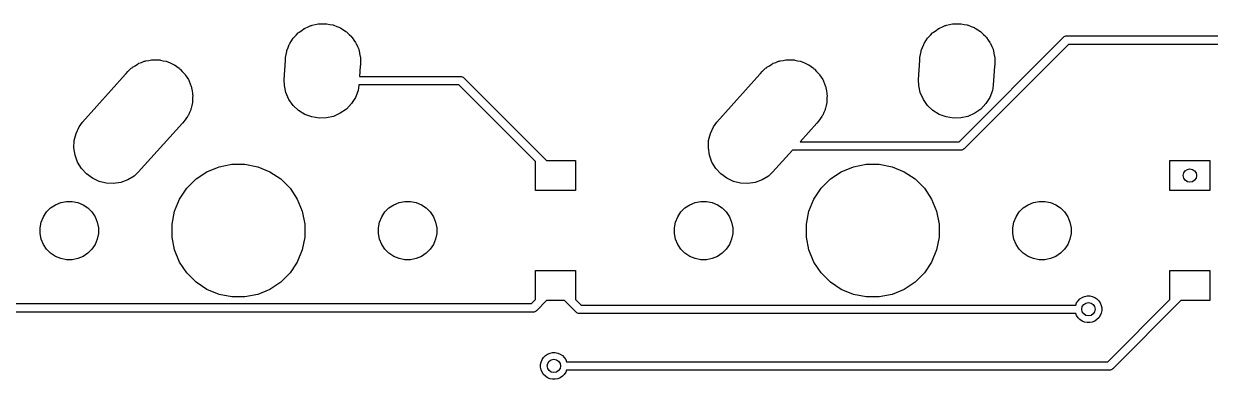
# Model space of a CAD drawing. Extents: x -26.1 to -7.5, y -7.6 to -2.3.
# Drawn here: x -25.349 to -23.946, y -5.146 to -4.726 of the extents above; entities that cross this region are included whole.
import ezdxf

# ---------------------------------------------------------------- set-up
doc = ezdxf.new("R2010")
doc.units = 0
doc.header["$MEASUREMENT"] = 0
doc.layers.add('BLACK', color=7, linetype='CONTINUOUS')

msp = doc.modelspace()

# ---------------------------------------------------------------- linework, layer by layer
at = {"layer": 'BLACK', "linetype": 'CONTINUOUS'}
for p, q in [((-25.0092, -4.72781), (-25.0085, -4.72766)), ((-25.0085, -4.72766), (-25.0079, -4.72741)), ((-25.0079, -4.72741), (-25.0043, -4.72669)), ((-25.0043, -4.72669), (-25.0007, -4.72586)), ((-25.0007, -4.72586), (-25, -4.72584)), ((-25, -4.72584), (-24.9994, -4.72571)), ((-24.9994, -4.72571), (-24.9956, -4.72571)), ((-24.9956, -4.72571), (-24.9919, -4.7256)), ((-24.9919, -4.7256), (-24.9913, -4.72571)), ((-24.9913, -4.72571), (-24.9906, -4.72571)), ((-24.9906, -4.72571), (-24.987, -4.72643)), ((-24.987, -4.72643), (-24.9833, -4.72705)), ((-24.9833, -4.72705), (-24.9827, -4.72728)), ((-24.9827, -4.72728), (-24.9821, -4.72741)), ((-24.9821, -4.72741), (-24.9786, -4.72883)), ((-24.2592, -4.72781), (-24.2585, -4.72766)), ((-24.2585, -4.72766), (-24.2579, -4.72741)), ((-24.2579, -4.72741), (-24.2543, -4.72669)), ((-24.2543, -4.72669), (-24.2507, -4.72586)), ((-24.2507, -4.72586), (-24.25, -4.72584)), ((-24.25, -4.72584), (-24.2494, -4.72571)), ((-24.2494, -4.72571), (-24.2456, -4.72571)), ((-24.2456, -4.72571), (-24.2419, -4.7256)), ((-24.2419, -4.7256), (-24.2413, -4.72571)), ((-24.2413, -4.72571), (-24.2406, -4.72571)), ((-24.2406, -4.72571), (-24.237, -4.72643)), ((-24.237, -4.72643), (-24.2333, -4.72705)), ((-24.2333, -4.72705), (-24.2327, -4.72728)), ((-24.2327, -4.72728), (-24.2321, -4.72741)), ((-24.2321, -4.72741), (-24.2286, -4.72883)), ((-25.0294, -4.74177), (-25.0268, -4.73914)), ((-25.0268, -4.73914), (-25.0242, -4.73644)), ((-25.0242, -4.73644), (-25.0237, -4.73606)), ((-25.0237, -4.73606), (-25.0232, -4.7356)), ((-25.0232, -4.7356), (-25.0201, -4.73353)), ((-25.0201, -4.73353), (-25.0171, -4.73138)), ((-25.0171, -4.73138), (-25.0165, -4.73111)), ((-25.0165, -4.73111), (-25.016, -4.73075)), ((-25.016, -4.73075), (-25.0125, -4.72933)), ((-25.0125, -4.72933), (-25.0092, -4.72781)), ((-24.9786, -4.72883), (-24.9752, -4.73015)), ((-24.9752, -4.73015), (-24.9746, -4.7305)), ((-24.9746, -4.7305), (-24.974, -4.73075)), ((-24.974, -4.73075), (-24.9709, -4.73281)), ((-24.9709, -4.73281), (-24.9678, -4.73478)), ((-24.9678, -4.73478), (-24.9673, -4.73523)), ((-24.9673, -4.73523), (-24.9668, -4.7356)), ((-24.9668, -4.7356), (-24.9641, -4.73822)), ((-24.9641, -4.73822), (-24.9614, -4.74077)), ((-24.9614, -4.74077), (-24.9611, -4.7413)), ((-24.9611, -4.7413), (-24.9606, -4.74177)), ((-24.2794, -4.74177), (-24.2768, -4.73914)), ((-24.2768, -4.73914), (-24.2742, -4.73644)), ((-24.2742, -4.73644), (-24.2737, -4.73606)), ((-24.2737, -4.73606), (-24.2732, -4.7356)), ((-24.2732, -4.7356), (-24.2701, -4.73353)), ((-24.2701, -4.73353), (-24.2671, -4.73138)), ((-24.2671, -4.73138), (-24.2665, -4.73111)), ((-24.2665, -4.73111), (-24.266, -4.73075)), ((-24.266, -4.73075), (-24.2625, -4.72933)), ((-24.2625, -4.72933), (-24.2592, -4.72781)), ((-24.2429, -4.865), (-24.1195, -4.74164)), ((-24.2286, -4.72883), (-24.2252, -4.73015)), ((-24.2252, -4.73015), (-24.2246, -4.7305)), ((-24.2246, -4.7305), (-24.224, -4.73075)), ((-24.224, -4.73075), (-24.2209, -4.73281)), ((-24.2209, -4.73281), (-24.2178, -4.73478)), ((-24.2178, -4.73478), (-24.2173, -4.73523)), ((-24.2173, -4.73523), (-24.2168, -4.7356)), ((-24.2168, -4.7356), (-24.2141, -4.73822)), ((-24.2141, -4.73822), (-24.2114, -4.74077)), ((-24.2114, -4.74077), (-24.2111, -4.7413)), ((-24.2111, -4.7413), (-24.2106, -4.74177)), ((-24.1195, -4.74164), (-24.1193, -4.74145)), ((-24.1193, -4.74145), (-24.1186, -4.74082)), ((-24.1186, -4.74082), (-24.1177, -4.74036)), ((-24.1177, -4.74036), (-24.1168, -4.74007)), ((-24.1168, -4.74007), (-24.1158, -4.73998)), ((-24.1158, -4.73998), (-24.1155, -4.74)), ((-24.1155, -4.74), (-23.7669, -4.74)), ((-25.0376, -4.75708), (-25.0362, -4.75365)), ((-25.0362, -4.75365), (-25.0348, -4.75018)), ((-25.0348, -4.75018), (-25.0345, -4.74963)), ((-25.0345, -4.74963), (-25.0343, -4.74902)), ((-25.0343, -4.74902), (-25.0322, -4.74593)), ((-25.0322, -4.74593), (-25.0302, -4.74279)), ((-25.0302, -4.74279), (-25.0298, -4.74231)), ((-25.0298, -4.74231), (-25.0294, -4.74177)), ((-24.9606, -4.74177), (-24.9585, -4.74485)), ((-24.9585, -4.74485), (-24.9564, -4.74788)), ((-24.9564, -4.74788), (-24.9561, -4.74848)), ((-24.9561, -4.74848), (-24.9557, -4.74902)), ((-24.9557, -4.74902), (-24.9543, -4.75245)), ((-24.9543, -4.75245), (-24.9528, -4.75584)), ((-24.2876, -4.75708), (-24.2862, -4.75365)), ((-24.2862, -4.75365), (-24.2848, -4.75018)), ((-24.2848, -4.75018), (-24.2845, -4.74963)), ((-24.2845, -4.74963), (-24.2843, -4.74902)), ((-24.2843, -4.74902), (-24.2822, -4.74593)), ((-24.2822, -4.74593), (-24.2802, -4.74279)), ((-24.2802, -4.74279), (-24.2798, -4.74231)), ((-24.2798, -4.74231), (-24.2794, -4.74177)), ((-24.1137, -4.75), (-24.2371, -4.87336)), ((-24.2106, -4.74177), (-24.2085, -4.74485)), ((-24.2085, -4.74485), (-24.2064, -4.74788)), ((-24.2064, -4.74788), (-24.2061, -4.74848)), ((-24.2061, -4.74848), (-24.2057, -4.74902)), ((-24.2057, -4.74902), (-24.2043, -4.75245)), ((-24.2043, -4.75245), (-24.2028, -4.75584)), ((-23.7557, -4.75), (-24.1137, -4.75)), ((-25.2063, -4.76993), (-25.2054, -4.76974)), ((-25.2054, -4.76974), (-25.2045, -4.7694)), ((-25.2045, -4.7694), (-25.2011, -4.76889)), ((-25.2011, -4.76889), (-25.1978, -4.76823)), ((-25.1978, -4.76823), (-25.1968, -4.76823)), ((-25.1968, -4.76823), (-25.1958, -4.76808)), ((-25.1958, -4.76808), (-25.1924, -4.76823)), ((-25.1924, -4.76823), (-25.1891, -4.76823)), ((-25.1891, -4.76823), (-25.1881, -4.76842)), ((-25.1881, -4.76842), (-25.1871, -4.76846)), ((-25.1871, -4.76846), (-25.1838, -4.76927)), ((-25.1838, -4.76927), (-25.1805, -4.76993)), ((-25.0409, -4.79196), (-25.0393, -4.76847)), ((-25.0393, -4.76564), (-25.0386, -4.76199)), ((-25.0393, -4.76847), (-25.0393, -4.76564)), ((-25.0386, -4.76199), (-25.0379, -4.75833)), ((-25.0379, -4.75833), (-25.0377, -4.75772)), ((-25.0377, -4.75772), (-25.0376, -4.75708)), ((-24.9528, -4.75584), (-24.9527, -4.75648)), ((-24.9527, -4.75648), (-24.9524, -4.75708)), ((-24.9524, -4.75708), (-24.9517, -4.76072)), ((-24.9517, -4.76072), (-24.9509, -4.76434)), ((-24.9509, -4.76434), (-24.9508, -4.765)), ((-24.9508, -4.765), (-24.9507, -4.76564)), ((-24.9507, -4.76564), (-24.9507, -4.76935)), ((-24.9507, -4.76935), (-24.9507, -4.77088)), ((-24.4563, -4.76993), (-24.4554, -4.76974)), ((-24.4554, -4.76974), (-24.4545, -4.7694)), ((-24.4545, -4.7694), (-24.4511, -4.76889)), ((-24.4511, -4.76889), (-24.4478, -4.76823)), ((-24.4478, -4.76823), (-24.4468, -4.76823)), ((-24.4468, -4.76823), (-24.4458, -4.76808)), ((-24.4458, -4.76808), (-24.4424, -4.76823)), ((-24.4424, -4.76823), (-24.4391, -4.76823)), ((-24.4391, -4.76823), (-24.4381, -4.76842)), ((-24.4381, -4.76842), (-24.4371, -4.76846)), ((-24.4371, -4.76846), (-24.4338, -4.76927)), ((-24.4338, -4.76927), (-24.4305, -4.76993)), ((-24.2909, -4.79196), (-24.2893, -4.76847)), ((-24.2893, -4.76564), (-24.2886, -4.76199)), ((-24.2893, -4.76847), (-24.2893, -4.76564)), ((-24.2886, -4.76199), (-24.2879, -4.75833)), ((-24.2879, -4.75833), (-24.2877, -4.75772)), ((-24.2877, -4.75772), (-24.2876, -4.75708)), ((-24.2028, -4.75584), (-24.2027, -4.75648)), ((-24.2027, -4.75648), (-24.2024, -4.75708)), ((-24.2024, -4.75708), (-24.2017, -4.76072)), ((-24.2017, -4.76072), (-24.2009, -4.76434)), ((-24.2009, -4.76434), (-24.2008, -4.765)), ((-24.2008, -4.765), (-24.2007, -4.76564)), ((-24.2007, -4.76564), (-24.2007, -4.76935)), ((-24.2007, -4.76935), (-24.2007, -4.77088)), ((-25.2278, -4.78429), (-25.2256, -4.78205)), ((-25.2256, -4.78205), (-25.2249, -4.78132)), ((-25.2249, -4.78132), (-25.2241, -4.78051)), ((-25.2241, -4.78051), (-25.2217, -4.77812)), ((-25.2217, -4.77812), (-25.2208, -4.77757)), ((-25.2208, -4.77757), (-25.2201, -4.77691)), ((-25.2201, -4.77691), (-25.2172, -4.77515)), ((-25.2172, -4.77515), (-25.2144, -4.77327)), ((-25.2144, -4.77327), (-25.2135, -4.77289)), ((-25.2135, -4.77289), (-25.2127, -4.77238)), ((-25.2127, -4.77238), (-25.2095, -4.77123)), ((-25.2095, -4.77123), (-25.2063, -4.76993)), ((-25.1805, -4.76993), (-25.1796, -4.77031)), ((-25.1796, -4.77031), (-25.1786, -4.77054)), ((-25.1786, -4.77054), (-25.1756, -4.77197)), ((-25.1756, -4.77197), (-25.1724, -4.77327)), ((-25.1724, -4.77327), (-25.1716, -4.77382)), ((-25.1716, -4.77382), (-25.1707, -4.77423)), ((-25.1707, -4.77423), (-25.168, -4.77624)), ((-25.168, -4.77624), (-25.1652, -4.77812)), ((-25.1652, -4.77812), (-25.1645, -4.77881)), ((-25.1645, -4.77881), (-25.1637, -4.77939)), ((-25.1637, -4.77939), (-25.1614, -4.78189)), ((-25.1614, -4.78189), (-25.159, -4.78429)), ((-24.951, -4.77587), (-24.9518, -4.78783)), ((-24.9507, -4.77436), (-24.951, -4.77587)), ((-24.9507, -4.77088), (-24.9507, -4.77153)), ((-24.9507, -4.77153), (-24.9507, -4.77436)), ((-24.4778, -4.78429), (-24.4756, -4.78205)), ((-24.4756, -4.78205), (-24.4749, -4.78132)), ((-24.4749, -4.78132), (-24.4741, -4.78051)), ((-24.4741, -4.78051), (-24.4717, -4.77812)), ((-24.4717, -4.77812), (-24.4708, -4.77757)), ((-24.4708, -4.77757), (-24.4701, -4.77691)), ((-24.4701, -4.77691), (-24.4672, -4.77515)), ((-24.4672, -4.77515), (-24.4644, -4.77327)), ((-24.4644, -4.77327), (-24.4635, -4.77289)), ((-24.4635, -4.77289), (-24.4627, -4.77238)), ((-24.4627, -4.77238), (-24.4595, -4.77123)), ((-24.4595, -4.77123), (-24.4563, -4.76993)), ((-24.4305, -4.76993), (-24.4296, -4.77031)), ((-24.4296, -4.77031), (-24.4286, -4.77054)), ((-24.4286, -4.77054), (-24.4256, -4.77197)), ((-24.4256, -4.77197), (-24.4224, -4.77327)), ((-24.4224, -4.77327), (-24.4216, -4.77382)), ((-24.4216, -4.77382), (-24.4207, -4.77423)), ((-24.4207, -4.77423), (-24.418, -4.77624)), ((-24.418, -4.77624), (-24.4152, -4.77812)), ((-24.4152, -4.77812), (-24.4145, -4.77881)), ((-24.4145, -4.77881), (-24.4137, -4.77939)), ((-24.4137, -4.77939), (-24.4114, -4.78189)), ((-24.4114, -4.78189), (-24.409, -4.78429)), ((-24.201, -4.77587), (-24.2025, -4.79805)), ((-24.2007, -4.77436), (-24.201, -4.77587)), ((-24.2007, -4.77088), (-24.2007, -4.77153)), ((-24.2007, -4.77153), (-24.2007, -4.77436)), ((-25.2794, -4.84204), (-25.2285, -4.78529)), ((-25.2285, -4.78529), (-25.2278, -4.78429)), ((-25.159, -4.78429), (-25.1585, -4.7851)), ((-25.1585, -4.7851), (-25.1578, -4.78583)), ((-25.1578, -4.78583), (-25.1561, -4.78873)), ((-25.1561, -4.78873), (-25.1542, -4.79154)), ((-25.1542, -4.79154), (-25.1538, -4.79245)), ((-25.1538, -4.79245), (-25.1533, -4.79329)), ((-25.1533, -4.79329), (-25.1521, -4.79647)), ((-25.1521, -4.79647), (-25.1508, -4.7996)), ((-25.0407, -4.79849), (-25.0409, -4.79196)), ((-24.8343, -4.79783), (-24.9525, -4.79783)), ((-24.9525, -4.79783), (-24.9525, -4.79805)), ((-24.9518, -4.78783), (-24.8325, -4.78783)), ((-24.7436, -4.88849), (-24.8343, -4.79783)), ((-24.8325, -4.78783), (-24.8322, -4.78781)), ((-24.8322, -4.78781), (-24.832, -4.78783)), ((-24.832, -4.78783), (-24.8312, -4.78791)), ((-24.8312, -4.78791), (-24.8303, -4.78819)), ((-24.8303, -4.78819), (-24.8294, -4.78866)), ((-24.8294, -4.78866), (-24.8287, -4.78928)), ((-24.8287, -4.78928), (-24.8285, -4.78947)), ((-24.8285, -4.78947), (-24.7306, -4.88732)), ((-24.5294, -4.84204), (-24.4785, -4.78529)), ((-24.4785, -4.78529), (-24.4778, -4.78429)), ((-24.409, -4.78429), (-24.4085, -4.7851)), ((-24.4085, -4.7851), (-24.4078, -4.78583)), ((-24.4078, -4.78583), (-24.4061, -4.78873)), ((-24.4061, -4.78873), (-24.4042, -4.79154)), ((-24.4042, -4.79154), (-24.4038, -4.79245)), ((-24.4038, -4.79245), (-24.4033, -4.79329)), ((-24.4033, -4.79329), (-24.4021, -4.79647)), ((-24.4021, -4.79647), (-24.4008, -4.7996)), ((-24.2907, -4.79849), (-24.2909, -4.79196)), ((-25.1508, -4.7996), (-25.1506, -4.80056)), ((-25.1506, -4.80056), (-25.1503, -4.80149)), ((-25.1503, -4.80149), (-25.1498, -4.80484)), ((-25.1498, -4.80484), (-25.1491, -4.80816)), ((-25.1491, -4.80816), (-25.1491, -4.80914)), ((-25.1491, -4.80914), (-25.149, -4.81011)), ((-25.149, -4.81011), (-25.1491, -4.8135)), ((-25.0388, -4.807), (-25.0407, -4.79849)), ((-25.0352, -4.81496), (-25.0388, -4.807)), ((-24.9536, -4.8045), (-24.9567, -4.81265)), ((-24.9525, -4.79805), (-24.9536, -4.8045)), ((-24.4008, -4.7996), (-24.4006, -4.80056)), ((-24.4006, -4.80056), (-24.4003, -4.80149)), ((-24.4003, -4.80149), (-24.3998, -4.80484)), ((-24.3998, -4.80484), (-24.3991, -4.80816)), ((-24.3991, -4.80816), (-24.3991, -4.80914)), ((-24.3991, -4.80914), (-24.399, -4.81011)), ((-24.399, -4.81011), (-24.3991, -4.8135)), ((-24.2888, -4.807), (-24.2907, -4.79849)), ((-24.2852, -4.81496), (-24.2888, -4.807)), ((-24.2036, -4.8045), (-24.2067, -4.81265)), ((-24.2025, -4.79805), (-24.2036, -4.8045)), ((-25.1508, -4.82544), (-25.1512, -4.82635)), ((-25.1502, -4.82212), (-25.1508, -4.82544)), ((-25.1494, -4.81883), (-25.1502, -4.82212)), ((-25.1493, -4.81785), (-25.1494, -4.81883)), ((-25.1491, -4.81688), (-25.1493, -4.81785)), ((-25.1491, -4.8135), (-25.1491, -4.81688)), ((-25.0301, -4.82207), (-25.0352, -4.81496)), ((-25.0238, -4.82805), (-25.0301, -4.82207)), ((-24.9614, -4.82005), (-24.9673, -4.8264)), ((-24.9567, -4.81265), (-24.9614, -4.82005)), ((-24.4008, -4.82544), (-24.4012, -4.82635)), ((-24.4002, -4.82212), (-24.4008, -4.82544)), ((-24.3994, -4.81883), (-24.4002, -4.82212)), ((-24.3993, -4.81785), (-24.3994, -4.81883)), ((-24.3991, -4.81688), (-24.3993, -4.81785)), ((-24.3991, -4.8135), (-24.3991, -4.81688)), ((-24.2801, -4.82207), (-24.2852, -4.81496)), ((-24.2738, -4.82805), (-24.2801, -4.82207)), ((-24.2114, -4.82005), (-24.2173, -4.8264)), ((-24.2067, -4.81265), (-24.2114, -4.82005)), ((-25.1571, -4.83794), (-25.159, -4.84075)), ((-25.1551, -4.83521), (-25.1571, -4.83794)), ((-25.1547, -4.83432), (-25.1551, -4.83521)), ((-25.1542, -4.8335), (-25.1547, -4.83432)), ((-25.1529, -4.83037), (-25.1542, -4.8335)), ((-25.1514, -4.8273), (-25.1529, -4.83037)), ((-25.1512, -4.82635), (-25.1514, -4.8273)), ((-25.0164, -4.83268), (-25.0238, -4.82805)), ((-25.0082, -4.83578), (-25.0164, -4.83268)), ((-24.9996, -4.83723), (-25.0082, -4.83578)), ((-24.9909, -4.83698), (-24.9996, -4.83723)), ((-24.9824, -4.83503), (-24.9909, -4.83698)), ((-24.9745, -4.83145), (-24.9824, -4.83503)), ((-24.9673, -4.8264), (-24.9745, -4.83145)), ((-24.4071, -4.83794), (-24.409, -4.84075)), ((-24.4051, -4.83521), (-24.4071, -4.83794)), ((-24.4047, -4.83432), (-24.4051, -4.83521)), ((-24.4042, -4.8335), (-24.4047, -4.83432)), ((-24.4029, -4.83037), (-24.4042, -4.8335)), ((-24.4014, -4.8273), (-24.4029, -4.83037)), ((-24.4012, -4.82635), (-24.4014, -4.8273)), ((-24.2664, -4.83268), (-24.2738, -4.82805)), ((-24.2582, -4.83578), (-24.2664, -4.83268)), ((-24.2496, -4.83723), (-24.2582, -4.83578)), ((-24.2409, -4.83698), (-24.2496, -4.83723)), ((-24.2324, -4.83503), (-24.2409, -4.83698)), ((-24.2245, -4.83145), (-24.2324, -4.83503)), ((-24.2173, -4.8264), (-24.2245, -4.83145)), ((-25.287, -4.85522), (-25.2833, -4.84731)), ((-25.2833, -4.84731), (-25.2794, -4.84204)), ((-25.1613, -4.84299), (-25.2135, -4.9012)), ((-25.159, -4.84075), (-25.1613, -4.84299)), ((-24.537, -4.85522), (-24.5333, -4.84731)), ((-24.5333, -4.84731), (-24.5294, -4.84204)), ((-24.4113, -4.84299), (-24.431, -4.865)), ((-24.409, -4.84075), (-24.4113, -4.84299)), ((-25.2894, -4.87241), (-25.2891, -4.86369)), ((-25.2891, -4.86369), (-25.287, -4.85522)), ((-24.5394, -4.87241), (-24.5391, -4.86369)), ((-24.5391, -4.86369), (-24.537, -4.85522)), ((-24.431, -4.865), (-24.2429, -4.865)), ((-25.2881, -4.88103), (-25.2894, -4.87241)), ((-25.2851, -4.88923), (-25.2881, -4.88103)), ((-24.5381, -4.88103), (-24.5394, -4.87241)), ((-24.5351, -4.88923), (-24.5381, -4.88103)), ((-24.44, -4.875), (-24.4635, -4.9012)), ((-24.241, -4.875), (-24.44, -4.875)), ((-24.2408, -4.87502), (-24.241, -4.875)), ((-24.2405, -4.875), (-24.2408, -4.87502)), ((-24.2398, -4.87493), (-24.2405, -4.875)), ((-24.2389, -4.87464), (-24.2398, -4.87493)), ((-24.238, -4.87418), (-24.2389, -4.87464)), ((-24.2372, -4.87355), (-24.238, -4.87418)), ((-24.2371, -4.87336), (-24.2372, -4.87355)), ((-25.2806, -4.89669), (-25.2851, -4.88923)), ((-25.1322, -4.90043), (-25.1179, -4.89452)), ((-25.1179, -4.89452), (-25.1027, -4.8915)), ((-25.1027, -4.8915), (-25.0873, -4.8915)), ((-25.0873, -4.8915), (-25.0721, -4.89452)), ((-25.0721, -4.89452), (-25.0578, -4.90043)), ((-24.7436, -4.92276), (-24.7436, -4.88849)), ((-24.7306, -4.88732), (-24.6964, -4.88732)), ((-24.6964, -4.88732), (-24.6964, -4.92276)), ((-24.5306, -4.89669), (-24.5351, -4.88923)), ((-24.3822, -4.90043), (-24.3679, -4.89452)), ((-24.3679, -4.89452), (-24.3527, -4.8915)), ((-24.3527, -4.8915), (-24.3373, -4.8915)), ((-24.3373, -4.8915), (-24.3221, -4.89452)), ((-24.3221, -4.89452), (-24.3078, -4.90043)), ((-23.9936, -4.92276), (-23.9936, -4.88732)), ((-23.9936, -4.88732), (-23.9464, -4.88732)), ((-23.9464, -4.88732), (-23.9464, -4.92276)), ((-25.2747, -4.90313), (-25.2806, -4.89669)), ((-25.2677, -4.90829), (-25.2747, -4.90313)), ((-25.2598, -4.91198), (-25.2677, -4.90829)), ((-25.2183, -4.90561), (-25.2258, -4.91014)), ((-25.2135, -4.9012), (-25.2183, -4.90561)), ((-25.156, -4.91996), (-25.145, -4.90903)), ((-25.145, -4.90903), (-25.1322, -4.90043)), ((-25.0578, -4.90043), (-25.045, -4.90903)), ((-25.045, -4.90903), (-25.034, -4.91996)), ((-24.5247, -4.90313), (-24.5306, -4.89669)), ((-24.5177, -4.90829), (-24.5247, -4.90313)), ((-24.5098, -4.91198), (-24.5177, -4.90829)), ((-24.4683, -4.90561), (-24.4758, -4.91014)), ((-24.4635, -4.9012), (-24.4683, -4.90561)), ((-24.406, -4.91996), (-24.395, -4.90903)), ((-24.395, -4.90903), (-24.3822, -4.90043)), ((-24.3078, -4.90043), (-24.295, -4.90903)), ((-24.295, -4.90903), (-24.284, -4.91996)), ((-25.2513, -4.91406), (-25.2598, -4.91198)), ((-25.2426, -4.91444), (-25.2513, -4.91406)), ((-25.234, -4.91312), (-25.2426, -4.91444)), ((-25.2258, -4.91014), (-25.234, -4.91312)), ((-25.1646, -4.93282), (-25.156, -4.91996)), ((-25.034, -4.91996), (-25.0254, -4.93282)), ((-24.6964, -4.92276), (-24.7436, -4.92276)), ((-24.5013, -4.91406), (-24.5098, -4.91198)), ((-24.4926, -4.91444), (-24.5013, -4.91406)), ((-24.484, -4.91312), (-24.4926, -4.91444)), ((-24.4758, -4.91014), (-24.484, -4.91312)), ((-24.4146, -4.93282), (-24.406, -4.91996)), ((-24.284, -4.91996), (-24.2754, -4.93282)), ((-23.9464, -4.92276), (-23.9936, -4.92276)), ((-25.3113, -4.93947), (-25.305, -4.93688)), ((-25.305, -4.93688), (-25.2984, -4.93555)), ((-25.2984, -4.93555), (-25.2916, -4.93555)), ((-25.2916, -4.93555), (-25.285, -4.93688)), ((-25.285, -4.93688), (-25.2787, -4.93947)), ((-25.1705, -4.9471), (-25.1646, -4.93282)), ((-25.0254, -4.93282), (-25.0195, -4.9471)), ((-24.9113, -4.93947), (-24.905, -4.93688)), ((-24.905, -4.93688), (-24.8984, -4.93555)), ((-24.8984, -4.93555), (-24.8916, -4.93555)), ((-24.8916, -4.93555), (-24.885, -4.93688)), ((-24.885, -4.93688), (-24.8787, -4.93947)), ((-24.5613, -4.93947), (-24.555, -4.93688)), ((-24.555, -4.93688), (-24.5484, -4.93555)), ((-24.5484, -4.93555), (-24.5416, -4.93555)), ((-24.5416, -4.93555), (-24.535, -4.93688)), ((-24.535, -4.93688), (-24.5287, -4.93947)), ((-24.4205, -4.9471), (-24.4146, -4.93282)), ((-24.2754, -4.93282), (-24.2695, -4.9471)), ((-24.1613, -4.93947), (-24.155, -4.93688)), ((-24.155, -4.93688), (-24.1484, -4.93555)), ((-24.1484, -4.93555), (-24.1416, -4.93555)), ((-24.1416, -4.93555), (-24.135, -4.93688)), ((-24.135, -4.93688), (-24.1287, -4.93947)), ((-25.3255, -4.95368), (-25.3218, -4.94804)), ((-25.3218, -4.94804), (-25.317, -4.94324)), ((-25.317, -4.94324), (-25.3113, -4.93947)), ((-25.2787, -4.93947), (-25.273, -4.94324)), ((-25.273, -4.94324), (-25.2682, -4.94804)), ((-25.2682, -4.94804), (-25.2645, -4.95368)), ((-25.1735, -4.96227), (-25.1705, -4.9471)), ((-25.0195, -4.9471), (-25.0165, -4.96227)), ((-24.9255, -4.95368), (-24.9218, -4.94804)), ((-24.9218, -4.94804), (-24.917, -4.94324)), ((-24.917, -4.94324), (-24.9113, -4.93947)), ((-24.8787, -4.93947), (-24.873, -4.94324)), ((-24.873, -4.94324), (-24.8682, -4.94804)), ((-24.8682, -4.94804), (-24.8645, -4.95368)), ((-24.5755, -4.95368), (-24.5718, -4.94804)), ((-24.5718, -4.94804), (-24.567, -4.94324)), ((-24.567, -4.94324), (-24.5613, -4.93947)), ((-24.5287, -4.93947), (-24.523, -4.94324)), ((-24.523, -4.94324), (-24.5182, -4.94804)), ((-24.5182, -4.94804), (-24.5145, -4.95368)), ((-24.4235, -4.96227), (-24.4205, -4.9471)), ((-24.2695, -4.9471), (-24.2665, -4.96227)), ((-24.1755, -4.95368), (-24.1718, -4.94804)), ((-24.1718, -4.94804), (-24.167, -4.94324)), ((-24.167, -4.94324), (-24.1613, -4.93947)), ((-24.1287, -4.93947), (-24.123, -4.94324)), ((-24.123, -4.94324), (-24.1182, -4.94804)), ((-24.1182, -4.94804), (-24.1145, -4.95368)), ((-25.3294, -4.96661), (-25.3281, -4.95995)), ((-25.3281, -4.95995), (-25.3255, -4.95368)), ((-25.2645, -4.95368), (-25.2619, -4.95995)), ((-25.2619, -4.95995), (-25.2606, -4.96661)), ((-25.1735, -4.97773), (-25.1735, -4.96227)), ((-25.0165, -4.96227), (-25.0165, -4.97773)), ((-24.9294, -4.96661), (-24.9281, -4.95995)), ((-24.9281, -4.95995), (-24.9255, -4.95368)), ((-24.8645, -4.95368), (-24.8619, -4.95995)), ((-24.8619, -4.95995), (-24.8606, -4.96661)), ((-24.5794, -4.96661), (-24.5781, -4.95995)), ((-24.5781, -4.95995), (-24.5755, -4.95368)), ((-24.5145, -4.95368), (-24.5119, -4.95995)), ((-24.5119, -4.95995), (-24.5106, -4.96661)), ((-24.4235, -4.97773), (-24.4235, -4.96227)), ((-24.2665, -4.96227), (-24.2665, -4.97773)), ((-24.1794, -4.96661), (-24.1781, -4.95995)), ((-24.1781, -4.95995), (-24.1755, -4.95368)), ((-24.1145, -4.95368), (-24.1119, -4.95995)), ((-24.1119, -4.95995), (-24.1106, -4.96661)), ((-25.3294, -4.97339), (-25.3294, -4.96661)), ((-25.3281, -4.98005), (-25.3294, -4.97339)), ((-25.3255, -4.98632), (-25.3281, -4.98005)), ((-25.2619, -4.98005), (-25.2645, -4.98632)), ((-25.2606, -4.97339), (-25.2619, -4.98005)), ((-25.2606, -4.96661), (-25.2606, -4.97339)), ((-25.1705, -4.9929), (-25.1735, -4.97773)), ((-25.0165, -4.97773), (-25.0195, -4.9929)), ((-24.9294, -4.97339), (-24.9294, -4.96661)), ((-24.9281, -4.98005), (-24.9294, -4.97339)), ((-24.9255, -4.98632), (-24.9281, -4.98005)), ((-24.8619, -4.98005), (-24.8645, -4.98632)), ((-24.8606, -4.97339), (-24.8619, -4.98005)), ((-24.8606, -4.96661), (-24.8606, -4.97339)), ((-24.5794, -4.97339), (-24.5794, -4.96661)), ((-24.5781, -4.98005), (-24.5794, -4.97339)), ((-24.5755, -4.98632), (-24.5781, -4.98005)), ((-24.5119, -4.98005), (-24.5145, -4.98632)), ((-24.5106, -4.97339), (-24.5119, -4.98005)), ((-24.5106, -4.96661), (-24.5106, -4.97339)), ((-24.4205, -4.9929), (-24.4235, -4.97773)), ((-24.2665, -4.97773), (-24.2695, -4.9929)), ((-24.1794, -4.97339), (-24.1794, -4.96661)), ((-24.1781, -4.98005), (-24.1794, -4.97339)), ((-24.1755, -4.98632), (-24.1781, -4.98005)), ((-24.1119, -4.98005), (-24.1145, -4.98632)), ((-24.1106, -4.97339), (-24.1119, -4.98005)), ((-24.1106, -4.96661), (-24.1106, -4.97339)), ((-25.3218, -4.99196), (-25.3255, -4.98632)), ((-25.317, -4.99676), (-25.3218, -4.99196)), ((-25.2682, -4.99196), (-25.273, -4.99676)), ((-25.2645, -4.98632), (-25.2682, -4.99196)), ((-25.1646, -5.00718), (-25.1705, -4.9929)), ((-25.0195, -4.9929), (-25.0254, -5.00718)), ((-24.9218, -4.99196), (-24.9255, -4.98632)), ((-24.917, -4.99676), (-24.9218, -4.99196)), ((-24.8682, -4.99196), (-24.873, -4.99676)), ((-24.8645, -4.98632), (-24.8682, -4.99196)), ((-24.5718, -4.99196), (-24.5755, -4.98632)), ((-24.567, -4.99676), (-24.5718, -4.99196)), ((-24.5182, -4.99196), (-24.523, -4.99676)), ((-24.5145, -4.98632), (-24.5182, -4.99196)), ((-24.4146, -5.00718), (-24.4205, -4.9929)), ((-24.2695, -4.9929), (-24.2754, -5.00718)), ((-24.1718, -4.99196), (-24.1755, -4.98632)), ((-24.167, -4.99676), (-24.1718, -4.99196)), ((-24.1182, -4.99196), (-24.123, -4.99676)), ((-24.1145, -4.98632), (-24.1182, -4.99196)), ((-25.3113, -5.00053), (-25.317, -4.99676)), ((-25.305, -5.00312), (-25.3113, -5.00053)), ((-25.2984, -5.00445), (-25.305, -5.00312)), ((-25.2916, -5.00445), (-25.2984, -5.00445)), ((-25.285, -5.00312), (-25.2916, -5.00445)), ((-25.2787, -5.00053), (-25.285, -5.00312)), ((-25.273, -4.99676), (-25.2787, -5.00053)), ((-25.156, -5.02004), (-25.1646, -5.00718)), ((-25.0254, -5.00718), (-25.034, -5.02004)), ((-24.9113, -5.00053), (-24.917, -4.99676)), ((-24.905, -5.00312), (-24.9113, -5.00053)), ((-24.8984, -5.00445), (-24.905, -5.00312)), ((-24.8916, -5.00445), (-24.8984, -5.00445)), ((-24.885, -5.00312), (-24.8916, -5.00445)), ((-24.8787, -5.00053), (-24.885, -5.00312)), ((-24.873, -4.99676), (-24.8787, -5.00053)), ((-24.5613, -5.00053), (-24.567, -4.99676)), ((-24.555, -5.00312), (-24.5613, -5.00053)), ((-24.5484, -5.00445), (-24.555, -5.00312)), ((-24.5416, -5.00445), (-24.5484, -5.00445)), ((-24.535, -5.00312), (-24.5416, -5.00445)), ((-24.5287, -5.00053), (-24.535, -5.00312)), ((-24.523, -4.99676), (-24.5287, -5.00053)), ((-24.406, -5.02004), (-24.4146, -5.00718)), ((-24.2754, -5.00718), (-24.284, -5.02004)), ((-24.1613, -5.00053), (-24.167, -4.99676)), ((-24.155, -5.00312), (-24.1613, -5.00053)), ((-24.1484, -5.00445), (-24.155, -5.00312)), ((-24.1416, -5.00445), (-24.1484, -5.00445)), ((-24.135, -5.00312), (-24.1416, -5.00445)), ((-24.1287, -5.00053), (-24.135, -5.00312)), ((-24.123, -4.99676), (-24.1287, -5.00053)), ((-25.145, -5.03097), (-25.156, -5.02004)), ((-25.034, -5.02004), (-25.045, -5.03097)), ((-24.7436, -5.05151), (-24.7436, -5.01724)), ((-24.7436, -5.01724), (-24.6964, -5.01724)), ((-24.6964, -5.01724), (-24.6964, -5.05151)), ((-24.395, -5.03097), (-24.406, -5.02004)), ((-24.284, -5.02004), (-24.295, -5.03097)), ((-23.9936, -5.05151), (-23.9936, -5.01724)), ((-23.9936, -5.01724), (-23.9464, -5.01724)), ((-23.9464, -5.01724), (-23.9464, -5.05268)), ((-25.1322, -5.03957), (-25.145, -5.03097)), ((-25.045, -5.03097), (-25.0578, -5.03957)), ((-24.3822, -5.03957), (-24.395, -5.03097)), ((-24.295, -5.03097), (-24.3078, -5.03957)), ((-25.1179, -5.04548), (-25.1322, -5.03957)), ((-25.1027, -5.0485), (-25.1179, -5.04548)), ((-25.0873, -5.0485), (-25.1027, -5.0485)), ((-25.0721, -5.04548), (-25.0873, -5.0485)), ((-25.0578, -5.03957), (-25.0721, -5.04548)), ((-24.3679, -5.04548), (-24.3822, -5.03957)), ((-24.3527, -5.0485), (-24.3679, -5.04548)), ((-24.3373, -5.0485), (-24.3527, -5.0485)), ((-24.3221, -5.04548), (-24.3373, -5.0485)), ((-24.3078, -5.03957), (-24.3221, -5.04548)), ((-24.1, -5.05077), (-24.0975, -5.04904)), ((-24.0975, -5.04904), (-24.0946, -5.04786)), ((-24.0946, -5.04786), (-24.0916, -5.04725)), ((-24.0916, -5.04725), (-24.0884, -5.04725)), ((-24.0884, -5.04725), (-24.0854, -5.04786)), ((-24.0854, -5.04786), (-24.0825, -5.04904)), ((-24.0825, -5.04904), (-24.08, -5.05077)), ((-25.4415, -5.05637), (-24.7485, -5.05637)), ((-24.7485, -5.05637), (-24.7436, -5.05151)), ((-24.7306, -5.05268), (-24.7427, -5.06474)), ((-24.7094, -5.05268), (-24.7306, -5.05268)), ((-24.6957, -5.06636), (-24.7094, -5.05268)), ((-24.6964, -5.05151), (-24.6899, -5.058)), ((-24.6899, -5.058), (-24.105, -5.058)), ((-24.105, -5.058), (-24.104, -5.05554)), ((-24.104, -5.05554), (-24.1022, -5.05296)), ((-24.1022, -5.05296), (-24.1, -5.05077)), ((-24.08, -5.05077), (-24.0778, -5.05296)), ((-24.0778, -5.05296), (-24.076, -5.05554)), ((-24.076, -5.05554), (-24.0749, -5.05841)), ((-24.0749, -5.05841), (-24.0743, -5.06145)), ((-24.0743, -5.06145), (-24.0743, -5.06455)), ((-24.0671, -5.125), (-23.9936, -5.05151)), ((-23.9806, -5.05268), (-24.0613, -5.13336)), ((-23.9464, -5.05268), (-23.9806, -5.05268)), ((-24.7467, -5.06637), (-25.4433, -5.06637)), ((-24.7464, -5.0664), (-24.7467, -5.06637)), ((-24.7462, -5.06637), (-24.7464, -5.0664)), ((-24.7454, -5.0663), (-24.7462, -5.06637)), ((-24.7445, -5.06602), (-24.7454, -5.0663)), ((-24.7436, -5.06555), (-24.7445, -5.06602)), ((-24.7429, -5.06493), (-24.7436, -5.06555)), ((-24.7427, -5.06474), (-24.7429, -5.06493)), ((-24.6955, -5.06655), (-24.6957, -5.06636)), ((-24.6948, -5.06714), (-24.6955, -5.06655)), ((-24.6948, -5.06718), (-24.6948, -5.06714)), ((-24.6939, -5.06764), (-24.6948, -5.06718)), ((-24.6929, -5.06793), (-24.6939, -5.06764)), ((-24.692, -5.06802), (-24.6929, -5.06793)), ((-24.6917, -5.068), (-24.692, -5.06802)), ((-24.105, -5.068), (-24.6917, -5.068)), ((-24.104, -5.07046), (-24.105, -5.068)), ((-24.1022, -5.07304), (-24.104, -5.07046)), ((-24.1, -5.07523), (-24.1022, -5.07304)), ((-24.0975, -5.07696), (-24.1, -5.07523)), ((-24.0946, -5.07814), (-24.0975, -5.07696)), ((-24.0916, -5.07875), (-24.0946, -5.07814)), ((-24.0854, -5.07814), (-24.0884, -5.07875)), ((-24.0825, -5.07696), (-24.0854, -5.07814)), ((-24.08, -5.07523), (-24.0825, -5.07696)), ((-24.0778, -5.07304), (-24.08, -5.07523)), ((-24.076, -5.07046), (-24.0778, -5.07304)), ((-24.0749, -5.06759), (-24.076, -5.07046)), ((-24.0743, -5.06455), (-24.0749, -5.06759)), ((-24.0884, -5.07875), (-24.0916, -5.07875)), ((-24.736, -5.12254), (-24.7342, -5.11996)), ((-24.7342, -5.11996), (-24.732, -5.11777)), ((-24.732, -5.11777), (-24.7295, -5.11604)), ((-24.7295, -5.11604), (-24.7266, -5.11486)), ((-24.7266, -5.11486), (-24.7236, -5.11425)), ((-24.7236, -5.11425), (-24.7204, -5.11425)), ((-24.7204, -5.11425), (-24.7174, -5.11486)), ((-24.7174, -5.11486), (-24.7145, -5.11604)), ((-24.7145, -5.11604), (-24.712, -5.11777)), ((-24.712, -5.11777), (-24.7098, -5.11996)), ((-24.7098, -5.11996), (-24.708, -5.12254)), ((-24.7377, -5.12845), (-24.7371, -5.12541)), ((-24.7377, -5.13155), (-24.7377, -5.12845)), ((-24.7371, -5.13459), (-24.7377, -5.13155)), ((-24.7371, -5.12541), (-24.736, -5.12254)), ((-24.708, -5.12254), (-24.707, -5.125)), ((-24.707, -5.125), (-24.0671, -5.125)), ((-24.0622, -5.13418), (-24.0631, -5.13464)), ((-24.0615, -5.13355), (-24.0622, -5.13418)), ((-24.0613, -5.13336), (-24.0615, -5.13355)), ((-24.736, -5.13746), (-24.7371, -5.13459)), ((-24.7342, -5.14004), (-24.736, -5.13746)), ((-24.732, -5.14223), (-24.7342, -5.14004)), ((-24.7295, -5.14396), (-24.732, -5.14223)), ((-24.7266, -5.14514), (-24.7295, -5.14396)), ((-24.7236, -5.14575), (-24.7266, -5.14514)), ((-24.7204, -5.14575), (-24.7236, -5.14575)), ((-24.7174, -5.14514), (-24.7204, -5.14575)), ((-24.7145, -5.14396), (-24.7174, -5.14514)), ((-24.712, -5.14223), (-24.7145, -5.14396)), ((-24.7098, -5.14004), (-24.712, -5.14223)), ((-24.708, -5.13746), (-24.7098, -5.14004)), ((-24.707, -5.135), (-24.708, -5.13746)), ((-24.0653, -5.135), (-24.707, -5.135)), ((-24.065, -5.13502), (-24.0653, -5.135)), ((-24.0648, -5.135), (-24.065, -5.13502)), ((-24.0641, -5.13493), (-24.0648, -5.135)), ((-24.0631, -5.13464), (-24.0641, -5.13493))]:
    msp.add_line(p, q, dxfattribs=at)
at = {"layer": 'BLACK'}
for centre in [(-23.97, -4.90504), (-24.09, -5.063), (-24.722, -5.13)]:
    msp.add_circle(centre, 0.00787, dxfattribs=at)

doc.saveas('drawing.dxf')
